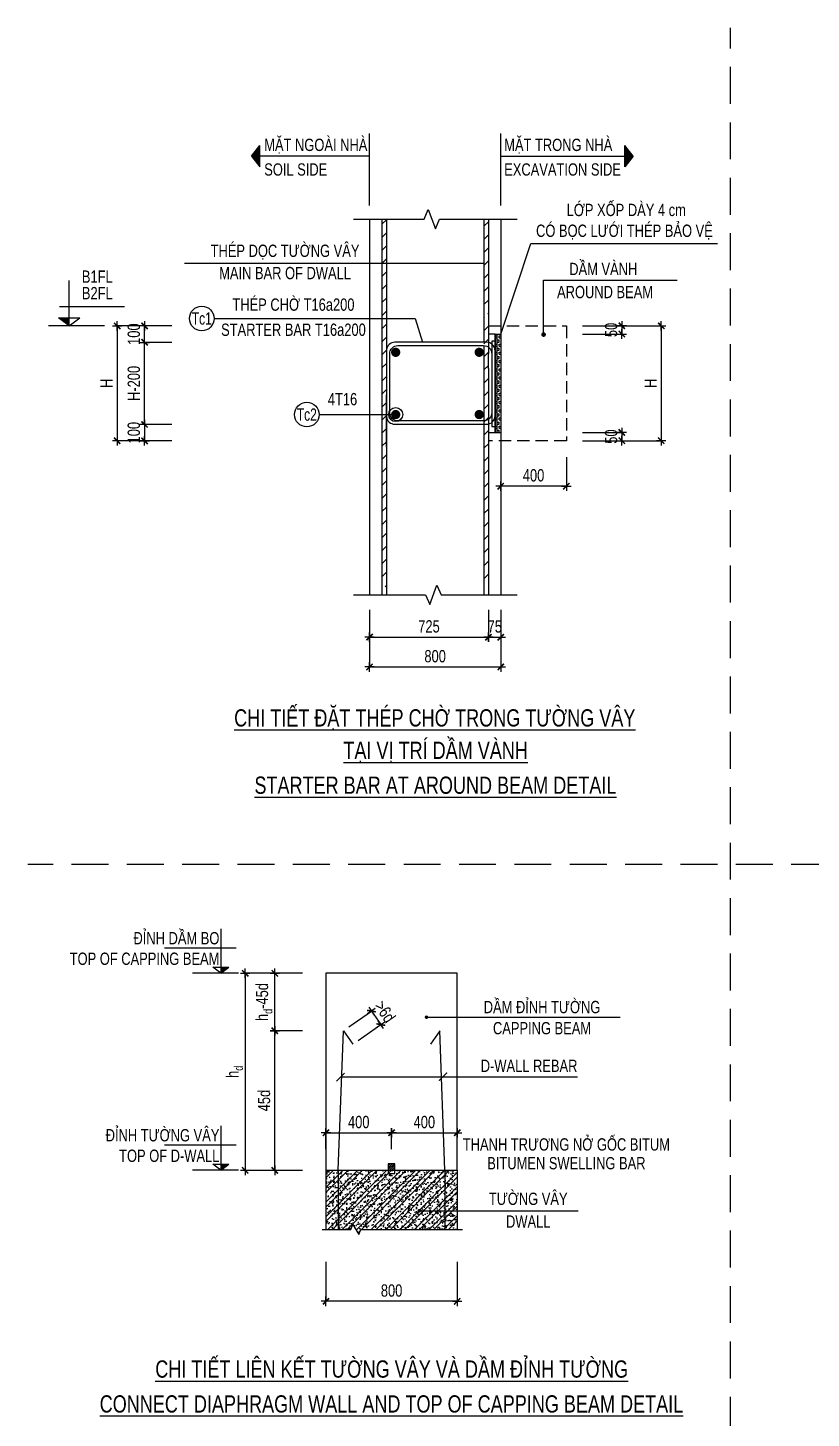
# Model space of a CAD drawing. Header units: millimetres. Extents: x 4107542 to 4204956, y -64070 to 3933.
# Drawn here: x 4107542 to 4126645, y -29941 to 3933 of the extents above; entities that cross this region are included whole.
import ezdxf
from ezdxf.enums import TextEntityAlignment as Align

# ---------------------------------------------------------------- set-up
doc = ezdxf.new("R2010")
doc.units = ezdxf.units.MM
doc.header["$LTSCALE"] = 1200
doc.linetypes.add('HIDDEN', pattern=[0.375, 0.25, -0.125])
for name, color, linetype in [('CDC.02.DIM', 1, 'Continuous'), ('CDC.03.BORDER', 3, 'Continuous'), ('CDC.04.HIDDEN', 8, 'HIDDEN'), ('CDC.05.STEEL', 4, 'Continuous'), ('CDC.06.TEXT', 2, 'Continuous'), ('CDC.10.HATCH', 251, 'Continuous'), ('CDC.11.NOTE', 8, 'Continuous'), ('CDC.14.STEELNUM', 2, 'Continuous')]:
    doc.layers.add(name, color=color, linetype=linetype)
doc.styles.add('1', font='arial.ttf', dxfattribs={"width": 0.75})
doc.styles.add('Arial', font='arial.ttf', dxfattribs={"height": 480})
doc.styles.add('SMTEXT', font='arial.ttf', dxfattribs={"width": 0.75})
doc.dimstyles.new('120X4', dxfattribs={"dimscale": 120, "dimtxt": 2.5, "dimasz": 0.008, "dimexe": 0, "dimexo": 0, "dimgap": 0.9, "dimtad": 1, "dimdec": 0, "dimlfac": 0.25, "dimzin": 13, "dimdsep": 46, "dimtxsty": '1', "dimblk1": 'CHEO', "dimblk2": 'CHEO', "dimsah": 1, "dimcen": 0, "dimclrd": 256, "dimclre": 256, "dimclrt": 3, "dimadec": 0, "dimazin": 0, "dimtfac": 1, "dimtdec": 0, "dimtix": 1, "dimtmove": 2, "dimatfit": 3, "dimldrblk": 'CHEO', "dimfxl": 8, "dimfxlon": 1, "dimtolj": 1, "dimtzin": 13, "dimarcsym": 0})
pattern_1 = [(45, (4176794.87, 15030.83), (-176.7767, 176.7767), []), (45, (4176912.72, 15030.83), (-176.7767, 176.7767), []), (50, (4176794.87, 15030.83), (239.08673, -20.9174), [25, -275]), (355, (4176794.87, 15030.83), (-46.25044, 250.7307), [20, -220]), (100.4514, (4176814.8, 15029.1), (192.83646, 229.8132), [21.2467, -233.714]), (46.1842, (4176794.87, 15097.5), (355.747, -55.173), [37.5, -412.5]), (96.6356, (4176824.52, 15092.9), (311.5542, 324.706), [31.8701, -350.571]), (351.1842, (4176794.87, 15097.5), (311.554, 324.7062), [30, -330]), (21, (4176828.2, 15080.83), (198.969, -134.2063), [25, -275]), (326, (4176828.2, 15080.83), (81.1051, 241.7167), [20, -220]), (71.4514, (4176844.79, 15069.65), (280.0742, 107.5102), [21.2467, -233.714]), (37.5, (4176794.87, 15030.835), (4.05329, 110.96462), [0, -217.33333, 0, -223.33333, 0, -220.83333]), (7.5, (4176794.87, 15030.83), (87.68985, 131.47057), [0, -127.33333, 0, -212.33333, 0, -84.16667]), (327.5, (4176720.54, 15030.835), (177.94081, -7.51829), [0, -83.33333, 0, -260, 0, -345]), (317.5, (4176687.2, 15030.83), (194.3954, 33.36833), [0, -108.33333, 0, -172.66667, 0, -245])]

# ---------------------------------------------------------------- blocks, each defined once
blk = doc.blocks.new('CHEO')
at = {"layer": 'CDC.02.DIM'}
for points in [[(-121, 0), (121, 0)], [(0, 121), (0, -121)]]:
    blk.add_lwpolyline(points, dxfattribs=at)
at = {"layer": 'CDC.02.DIM', "const_width": 40}
blk.add_lwpolyline([(80, 80), (-80, -81)], dxfattribs=at)
blk = doc.blocks.new('*D65')
at = {"layer": 'CDC.02.DIM', "lineweight": -2, "transparency": 16777216}
for p, q in [((4113803, -19102), (4112843, -19102)), ((4112843, -19103), (4112843, -23901)), ((4113803, -23902), (4112843, -23902))]:
    blk.add_line(p, q, dxfattribs=at)
at = {"layer": 'Defpoints', "color": 0, "transparency": 16777216}
for p in [(4114239, -19102), (4112843, -23902), (4114239, -23902)]:
    blk.add_point(p, dxfattribs=at)
at = {"layer": 'CDC.02.DIM', "lineweight": -2, "transparency": 16777216, "xscale": 0.96, "yscale": 0.96, "zscale": 0.96}
for p, rotation in [((4112843, -19102), 90), ((4112843, -23902), 270)]:
    blk.add_blockref('CHEO', p, dxfattribs=dict(at, rotation=rotation))
at = {"layer": 'CDC.02.DIM', "color": 3, "transparency": 16777216, "insert": (4112585, -21502), "char_height": 300, "attachment_point": 5, "rotation": 90, "style": '1'}
blk.add_mtext('\\A1;h{\\H0.7x;\\S^ d;}', dxfattribs=at)
blk = doc.blocks.new('*D66')
at = {"layer": 'CDC.02.DIM', "lineweight": -2, "transparency": 16777216}
for p, q in [((4114813, -26133), (4114813, -27093)), ((4118013, -26133), (4118013, -27093)), ((4118012, -27093), (4114814, -27093))]:
    blk.add_line(p, q, dxfattribs=at)
at = {"layer": 'Defpoints', "color": 0, "transparency": 16777216}
for p in [(4114813, -25803), (4118013, -25803), (4114813, -27093)]:
    blk.add_point(p, dxfattribs=at)
at = {"layer": 'CDC.02.DIM', "lineweight": -2, "transparency": 16777216, "xscale": 0.96, "yscale": 0.96, "zscale": 0.96, "rotation": 180}
blk.add_blockref('CHEO', (4114813, -27093), dxfattribs=at)
at = {"layer": 'CDC.02.DIM', "lineweight": -2, "transparency": 16777216, "xscale": 0.96, "yscale": 0.96, "zscale": 0.96}
blk.add_blockref('CHEO', (4118013, -27093), dxfattribs=at)
at = {"layer": 'CDC.02.DIM', "color": 3, "transparency": 16777216, "insert": (4116413, -26832), "char_height": 300, "attachment_point": 5, "style": '1'}
blk.add_mtext('\\A1;800', dxfattribs=at)
blk = doc.blocks.new('_ArchTick')
at = {"color": 0, "linetype": 'ByBlock', "const_width": 0.15}
blk.add_lwpolyline([(-0.5, -0.5), (0.5, 0.5)], dxfattribs=at)
blk = doc.blocks.new('*D67')
at = {"layer": 'CDC.02.DIM', "lineweight": -2, "transparency": 16777216}
for p, q in [((4114239, -20502), (4113565, -20502)), ((4113565, -23901), (4113565, -20503)), ((4114239, -23902), (4113565, -23902))]:
    blk.add_line(p, q, dxfattribs=at)
at = {"layer": 'Defpoints', "color": 0, "transparency": 16777216}
for p in [(4113565, -20502), (4114239, -20502), (4114239, -23902)]:
    blk.add_point(p, dxfattribs=at)
at = {"layer": 'CDC.02.DIM', "lineweight": -2, "transparency": 16777216, "xscale": 0.96, "yscale": 0.96, "zscale": 0.96}
for p, rotation in [((4113565, -20502), 90), ((4113565, -23902), 270)]:
    blk.add_blockref('CHEO', p, dxfattribs=dict(at, rotation=rotation))
at = {"layer": 'CDC.02.DIM', "color": 3, "transparency": 16777216, "insert": (4113304, -22202), "char_height": 300, "attachment_point": 5, "rotation": 90, "style": '1'}
blk.add_mtext('\\A1;45d', dxfattribs=at)
blk = doc.blocks.new('*D99')
at = {"layer": 'CDC.02.DIM', "lineweight": -2, "transparency": 16777216}
for p, q in [((4114239, -19102), (4113565, -19102)), ((4113565, -20501), (4113565, -19103)), ((4114239, -20502), (4113565, -20502))]:
    blk.add_line(p, q, dxfattribs=at)
at = {"layer": 'Defpoints', "color": 0, "transparency": 16777216}
for p in [(4113565, -19102), (4114239, -19102), (4114239, -20502)]:
    blk.add_point(p, dxfattribs=at)
at = {"layer": 'CDC.02.DIM', "lineweight": -2, "transparency": 16777216, "xscale": 0.96, "yscale": 0.96, "zscale": 0.96}
for p, rotation in [((4113565, -19102), 90), ((4113565, -20502), 270)]:
    blk.add_blockref('CHEO', p, dxfattribs=dict(at, rotation=rotation))
at = {"layer": 'CDC.02.DIM', "color": 3, "transparency": 16777216, "insert": (4113304, -19802), "char_height": 300, "attachment_point": 5, "rotation": 90, "style": '1'}
blk.add_mtext('\\A1;h{\\H0.7x;\\S^ d;}-45d', dxfattribs=at)
blk = doc.blocks.new('*D68')
at = {"layer": 'CDC.02.DIM', "lineweight": -2, "transparency": 16777216}
for p, q in [((4114813, -23383), (4114813, -22988)), ((4114814, -22988), (4116411, -22988)), ((4116412, -23383), (4116412, -22988))]:
    blk.add_line(p, q, dxfattribs=at)
at = {"layer": 'Defpoints', "color": 0, "transparency": 16777216}
for p in [(4116412, -22988), (4114813, -23383), (4116412, -23383)]:
    blk.add_point(p, dxfattribs=at)
at = {"layer": 'CDC.02.DIM', "lineweight": -2, "transparency": 16777216, "xscale": 0.96, "yscale": 0.96, "zscale": 0.96, "rotation": 180}
blk.add_blockref('CHEO', (4114813, -22988), dxfattribs=at)
at = {"layer": 'CDC.02.DIM', "lineweight": -2, "transparency": 16777216, "xscale": 0.96, "yscale": 0.96, "zscale": 0.96}
blk.add_blockref('CHEO', (4116412, -22988), dxfattribs=at)
at = {"layer": 'CDC.02.DIM', "color": 3, "transparency": 16777216, "insert": (4115612, -22727), "char_height": 300, "attachment_point": 5, "style": '1'}
blk.add_mtext('\\A1;400', dxfattribs=at)
blk = doc.blocks.new('*D69')
at = {"layer": 'CDC.02.DIM', "lineweight": -2, "transparency": 16777216}
for p, q in [((4116412, -23383), (4116412, -22988)), ((4116413, -22988), (4118012, -22988)), ((4118013, -23383), (4118013, -22988))]:
    blk.add_line(p, q, dxfattribs=at)
at = {"layer": 'Defpoints', "color": 0, "transparency": 16777216}
for p in [(4118013, -22988), (4116412, -23383), (4118013, -23383)]:
    blk.add_point(p, dxfattribs=at)
at = {"layer": 'CDC.02.DIM', "lineweight": -2, "transparency": 16777216, "xscale": 0.96, "yscale": 0.96, "zscale": 0.96, "rotation": 180}
blk.add_blockref('CHEO', (4116412, -22988), dxfattribs=at)
at = {"layer": 'CDC.02.DIM', "lineweight": -2, "transparency": 16777216, "xscale": 0.96, "yscale": 0.96, "zscale": 0.96}
blk.add_blockref('CHEO', (4118013, -22988), dxfattribs=at)
at = {"layer": 'CDC.02.DIM', "color": 3, "transparency": 16777216, "insert": (4117212, -22727), "char_height": 300, "attachment_point": 5, "style": '1'}
blk.add_mtext('\\A1;400', dxfattribs=at)
blk = doc.blocks.new('*D70')
at = {"layer": 'CDC.02.DIM', "lineweight": -2, "transparency": 16777216}
for p, q in [((4118775, -10248), (4118775, -10912)), ((4119075, -10248), (4119075, -10912)), ((4118776, -10912), (4119074, -10912))]:
    blk.add_line(p, q, dxfattribs=at)
at = {"layer": 'Defpoints', "color": 0, "transparency": 16777216}
for p in [(4118775, -10248), (4119075, -10248), (4119075, -10912)]:
    blk.add_point(p, dxfattribs=at)
at = {"layer": 'CDC.02.DIM', "lineweight": -2, "transparency": 16777216, "xscale": 0.96, "yscale": 0.96, "zscale": 0.96, "rotation": 180}
blk.add_blockref('CHEO', (4118775, -10912), dxfattribs=at)
at = {"layer": 'CDC.02.DIM', "lineweight": -2, "transparency": 16777216, "xscale": 0.96, "yscale": 0.96, "zscale": 0.96}
blk.add_blockref('CHEO', (4119075, -10912), dxfattribs=at)
at = {"layer": 'CDC.02.DIM', "color": 3, "transparency": 16777216, "insert": (4118930, -10654), "char_height": 300, "attachment_point": 5, "style": '1'}
blk.add_mtext('\\A1;75', dxfattribs=at)
blk = doc.blocks.new('*D71')
at = {"layer": 'CDC.02.DIM', "lineweight": -2, "transparency": 16777216}
for p, q in [((4115875, -10248), (4115875, -10912)), ((4118775, -10248), (4118775, -10912)), ((4115876, -10912), (4118774, -10912))]:
    blk.add_line(p, q, dxfattribs=at)
at = {"layer": 'Defpoints', "color": 0, "transparency": 16777216}
for p in [(4115875, -10248), (4118775, -10248), (4118775, -10912)]:
    blk.add_point(p, dxfattribs=at)
at = {"layer": 'CDC.02.DIM', "lineweight": -2, "transparency": 16777216, "xscale": 0.96, "yscale": 0.96, "zscale": 0.96, "rotation": 180}
blk.add_blockref('CHEO', (4115875, -10912), dxfattribs=at)
at = {"layer": 'CDC.02.DIM', "lineweight": -2, "transparency": 16777216, "xscale": 0.96, "yscale": 0.96, "zscale": 0.96}
blk.add_blockref('CHEO', (4118775, -10912), dxfattribs=at)
at = {"layer": 'CDC.02.DIM', "color": 3, "transparency": 16777216, "insert": (4117325, -10651), "char_height": 300, "attachment_point": 5, "style": '1'}
blk.add_mtext('\\A1;725', dxfattribs=at)
blk = doc.blocks.new('*D77')
at = {"layer": 'CDC.02.DIM', "lineweight": -2, "transparency": 16777216}
for p, q in [((4111057, -3730), (4110390, -3730)), ((4110390, -5729), (4110390, -3731)), ((4111057, -5730), (4110390, -5730))]:
    blk.add_line(p, q, dxfattribs=at)
at = {"layer": 'Defpoints', "color": 0, "transparency": 16777216}
for p in [(4110390, -3730), (4111057, -3730), (4111057, -5730)]:
    blk.add_point(p, dxfattribs=at)
at = {"layer": 'CDC.02.DIM', "lineweight": -2, "transparency": 16777216, "xscale": 0.96, "yscale": 0.96, "zscale": 0.96}
for p, rotation in [((4110390, -3730), 90), ((4110390, -5730), 270)]:
    blk.add_blockref('CHEO', p, dxfattribs=dict(at, rotation=rotation))
at = {"layer": 'CDC.02.DIM', "color": 3, "transparency": 16777216, "insert": (4110129, -4730), "char_height": 300, "attachment_point": 5, "rotation": 90, "style": '1'}
blk.add_mtext('\\A1;H-200', dxfattribs=at)
blk = doc.blocks.new('*D78')
at = {"layer": 'CDC.02.DIM', "lineweight": -2, "transparency": 16777216}
for p, q in [((4110390, -3329), (4110390, -3328)), ((4111057, -3330), (4110390, -3330)), ((4110390, -3730), (4110390, -3330)), ((4111057, -3730), (4110390, -3730)), ((4110390, -3731), (4110390, -3732))]:
    blk.add_line(p, q, dxfattribs=at)
at = {"layer": 'Defpoints', "color": 0, "transparency": 16777216}
for p in [(4110390, -3330), (4111057, -3330), (4111057, -3730)]:
    blk.add_point(p, dxfattribs=at)
at = {"layer": 'CDC.02.DIM', "lineweight": -2, "transparency": 16777216, "xscale": 0.96, "yscale": 0.96, "zscale": 0.96}
for p, rotation in [((4110390, -3330), 270), ((4110390, -3730), 90)]:
    blk.add_blockref('CHEO', p, dxfattribs=dict(at, rotation=rotation))
at = {"layer": 'CDC.02.DIM', "color": 3, "transparency": 16777216, "insert": (4110129, -3530), "char_height": 300, "attachment_point": 5, "rotation": 90, "style": '1'}
blk.add_mtext('\\A1;100', dxfattribs=at)
blk = doc.blocks.new('*D79')
at = {"layer": 'CDC.02.DIM', "lineweight": -2, "transparency": 16777216}
for p, q in [((4110681, -3330), (4109721, -3330)), ((4109721, -3331), (4109721, -6129)), ((4110681, -6130), (4109721, -6130))]:
    blk.add_line(p, q, dxfattribs=at)
at = {"layer": 'Defpoints', "color": 0, "transparency": 16777216}
for p in [(4111057, -3330), (4109721, -6130), (4111057, -6130)]:
    blk.add_point(p, dxfattribs=at)
at = {"layer": 'CDC.02.DIM', "lineweight": -2, "transparency": 16777216, "xscale": 0.96, "yscale": 0.96, "zscale": 0.96}
for p, rotation in [((4109721, -3330), 90), ((4109721, -6130), 270)]:
    blk.add_blockref('CHEO', p, dxfattribs=dict(at, rotation=rotation))
at = {"layer": 'CDC.02.DIM', "color": 3, "transparency": 16777216, "insert": (4109463, -4730), "char_height": 300, "attachment_point": 5, "rotation": 90, "style": '1'}
blk.add_mtext('\\A1;H', dxfattribs=at)
blk = doc.blocks.new('*D80')
at = {"layer": 'CDC.02.DIM', "lineweight": -2, "transparency": 16777216}
for p, q in [((4110390, -5729), (4110390, -5728)), ((4111057, -5730), (4110390, -5730)), ((4110390, -5730), (4110390, -6130)), ((4111057, -6130), (4110390, -6130)), ((4110390, -6131), (4110390, -6132))]:
    blk.add_line(p, q, dxfattribs=at)
at = {"layer": 'Defpoints', "color": 0, "transparency": 16777216}
for p in [(4111057, -5730), (4110390, -6130), (4111057, -6130)]:
    blk.add_point(p, dxfattribs=at)
at = {"layer": 'CDC.02.DIM', "lineweight": -2, "transparency": 16777216, "xscale": 0.96, "yscale": 0.96, "zscale": 0.96}
for p, rotation in [((4110390, -5730), 270), ((4110390, -6130), 90)]:
    blk.add_blockref('CHEO', p, dxfattribs=dict(at, rotation=rotation))
at = {"layer": 'CDC.02.DIM', "color": 3, "transparency": 16777216, "insert": (4110129, -5930), "char_height": 300, "attachment_point": 5, "rotation": 90, "style": '1'}
blk.add_mtext('\\A1;100', dxfattribs=at)
blk = doc.blocks.new('*D81')
at = {"layer": 'CDC.02.DIM', "lineweight": -2, "transparency": 16777216}
for p, q in [((4122028, -3327), (4122988, -3327)), ((4122988, -3328), (4122988, -6125)), ((4122028, -6126), (4122988, -6126))]:
    blk.add_line(p, q, dxfattribs=at)
at = {"layer": 'Defpoints', "color": 0, "transparency": 16777216}
for p in [(4119075, -3327), (4119075, -6126), (4122988, -6126)]:
    blk.add_point(p, dxfattribs=at)
at = {"layer": 'CDC.02.DIM', "lineweight": -2, "transparency": 16777216, "xscale": 0.96, "yscale": 0.96, "zscale": 0.96}
for p, rotation in [((4122988, -3327), 90), ((4122988, -6126), 270)]:
    blk.add_blockref('CHEO', p, dxfattribs=dict(at, rotation=rotation))
at = {"layer": 'CDC.02.DIM', "color": 3, "transparency": 16777216, "insert": (4122730, -4726), "char_height": 300, "attachment_point": 5, "rotation": 90, "style": '1'}
blk.add_mtext('\\A1;H', dxfattribs=at)
blk = doc.blocks.new('*D82')
at = {"layer": 'CDC.02.DIM', "lineweight": -2, "transparency": 16777216}
for p, q in [((4115875, -10679), (4115875, -11639)), ((4119075, -10679), (4119075, -11639)), ((4115876, -11639), (4119074, -11639))]:
    blk.add_line(p, q, dxfattribs=at)
at = {"layer": 'Defpoints', "color": 0, "transparency": 16777216}
for p in [(4115875, -10248), (4119075, -10248), (4119075, -11639)]:
    blk.add_point(p, dxfattribs=at)
at = {"layer": 'CDC.02.DIM', "lineweight": -2, "transparency": 16777216, "xscale": 0.96, "yscale": 0.96, "zscale": 0.96, "rotation": 180}
blk.add_blockref('CHEO', (4115875, -11639), dxfattribs=at)
at = {"layer": 'CDC.02.DIM', "lineweight": -2, "transparency": 16777216, "xscale": 0.96, "yscale": 0.96, "zscale": 0.96}
blk.add_blockref('CHEO', (4119075, -11639), dxfattribs=at)
at = {"layer": 'CDC.02.DIM', "color": 3, "transparency": 16777216, "insert": (4117475, -11378), "char_height": 300, "attachment_point": 5, "style": '1'}
blk.add_mtext('\\A1;800', dxfattribs=at)
blk = doc.blocks.new('*D87')
at = {"layer": 'CDC.02.DIM', "lineweight": -2, "transparency": 16777216}
for p, q in [((4119075, -6273), (4119075, -7233)), ((4120675, -6526), (4120675, -7233)), ((4120674, -7233), (4119076, -7233))]:
    blk.add_line(p, q, dxfattribs=at)
at = {"layer": 'Defpoints', "color": 0, "transparency": 16777216}
for p in [(4119075, -5926), (4120675, -6526), (4119075, -7233)]:
    blk.add_point(p, dxfattribs=at)
at = {"layer": 'CDC.02.DIM', "lineweight": -2, "transparency": 16777216, "xscale": 0.96, "yscale": 0.96, "zscale": 0.96, "rotation": 180}
blk.add_blockref('CHEO', (4119075, -7233), dxfattribs=at)
at = {"layer": 'CDC.02.DIM', "lineweight": -2, "transparency": 16777216, "xscale": 0.96, "yscale": 0.96, "zscale": 0.96}
blk.add_blockref('CHEO', (4120675, -7233), dxfattribs=at)
at = {"layer": 'CDC.02.DIM', "color": 3, "transparency": 16777216, "insert": (4119875, -6971), "char_height": 300, "attachment_point": 5, "style": '1'}
blk.add_mtext('\\A1;400', dxfattribs=at)
blk = doc.blocks.new('*D98')
at = {"layer": 'CDC.02.DIM', "lineweight": -2, "transparency": 16777216}
for p, q in [((4115373, -20407), (4115921, -20023)), ((4115920, -20022), (4115920, -20022)), ((4115921, -20023), (4116150, -20351)), ((4115602, -20735), (4116150, -20351)), ((4116151, -20352), (4116151, -20352))]:
    blk.add_line(p, q, dxfattribs=at)
at = {"layer": 'Defpoints', "color": 0, "transparency": 16777216}
for p in [(4115373, -20407), (4116150, -20351), (4115602, -20735)]:
    blk.add_point(p, dxfattribs=at)
at = {"layer": 'CDC.02.DIM', "lineweight": -2, "transparency": 16777216, "xscale": 0.96, "yscale": 0.96, "zscale": 0.96}
for p, rotation in [((4115921, -20023), 305.0000000006416), ((4116150, -20351), 125.0000000006417)]:
    blk.add_blockref('CHEO', p, dxfattribs=dict(at, rotation=rotation))
at = {"layer": 'CDC.02.DIM', "color": 3, "transparency": 16777216, "insert": (4116249, -20037), "char_height": 300, "attachment_point": 5, "rotation": 305, "style": '1'}
blk.add_mtext('\\A1;>6d', dxfattribs=at)
blk = doc.blocks.new('*D124')
at = {"layer": 'CDC.02.DIM', "lineweight": -2, "transparency": 16777216}
for p, q in [((4121068, -3327), (4122028, -3327)), ((4122028, -3326), (4122028, -3325)), ((4122028, -3327), (4122028, -3527)), ((4121068, -3527), (4122028, -3527)), ((4122028, -3528), (4122028, -3529))]:
    blk.add_line(p, q, dxfattribs=at)
at = {"layer": 'Defpoints', "color": 0, "transparency": 16777216}
for p in [(4119075, -3327), (4119075, -3527), (4122028, -3527)]:
    blk.add_point(p, dxfattribs=at)
at = {"layer": 'CDC.02.DIM', "lineweight": -2, "transparency": 16777216, "xscale": 0.96, "yscale": 0.96, "zscale": 0.96}
for p, rotation in [((4122028, -3327), 270), ((4122028, -3527), 90)]:
    blk.add_blockref('CHEO', p, dxfattribs=dict(at, rotation=rotation))
at = {"layer": 'CDC.02.DIM', "color": 3, "transparency": 16777216, "insert": (4121767, -3427), "char_height": 300, "attachment_point": 5, "rotation": 90, "style": '1'}
blk.add_mtext('\\A1;50', dxfattribs=at)
blk = doc.blocks.new('*D125')
at = {"layer": 'CDC.02.DIM', "lineweight": -2, "transparency": 16777216}
for p, q in [((4121068, -5925), (4122028, -5925)), ((4122028, -5925), (4122028, -5924)), ((4122028, -5925), (4122028, -6126)), ((4121068, -6126), (4122028, -6126)), ((4122028, -6127), (4122028, -6128))]:
    blk.add_line(p, q, dxfattribs=at)
at = {"layer": 'Defpoints', "color": 0, "transparency": 16777216}
for p in [(4119075, -5925), (4119075, -6126), (4122028, -6126)]:
    blk.add_point(p, dxfattribs=at)
at = {"layer": 'CDC.02.DIM', "lineweight": -2, "transparency": 16777216, "xscale": 0.96, "yscale": 0.96, "zscale": 0.96}
for p, rotation in [((4122028, -5925), 270), ((4122028, -6126), 90)]:
    blk.add_blockref('CHEO', p, dxfattribs=dict(at, rotation=rotation))
at = {"layer": 'CDC.02.DIM', "color": 3, "transparency": 16777216, "insert": (4121767, -6026), "char_height": 300, "attachment_point": 5, "rotation": 90, "style": '1'}
blk.add_mtext('\\A1;50', dxfattribs=at)

msp = doc.modelspace()

# ---------------------------------------------------------------- hatches: boundary and pattern name
at = {"layer": 'CDC.02.DIM'}
for points in [[(4112441.5, -18955.3), (4112246.2, -18955.3), (4112246.2, -19101.7)], [(4112441.5, -23755.3), (4112246.2, -23755.3), (4112246.2, -23901.7)]]:
    msp.add_hatch(color=256, dxfattribs=at).paths.add_polyline_path(points)
at = {"layer": 'CDC.10.HATCH'}
h = msp.add_hatch(dxfattribs=at)
h.set_pattern_fill('BOX', color=256, scale=200, style=0)
h.set_pattern_definition([(90, (4396739.45, 927278.45), (-200, 1e-14), []), (90, (4396789.45, 927278.45), (-200, 1e-14), []), (0, (4396739.45, 927278.45), (0, 200), [-50, 50]), (0, (4396739.45, 927328.45), (0, 200), [-50, 50]), (0, (4396739.45, 927378.45), (0, 200), [50, -50]), (0, (4396739.45, 927428.45), (0, 200), [50, -50]), (90, (4396839.45, 927278.45), (-200, 1e-14), [50, -50]), (90, (4396889.45, 927278.45), (-200, 1e-14), [50, -50])])
h.paths.add_polyline_path([(4118935.1, -5926), (4119075.1, -5926), (4119075.1, -3527.3), (4118935.1, -3527.3)])
h = msp.add_hatch(dxfattribs=at)
h.set_pattern_fill('BªT«NG', color=256, scale=33.333333, style=0, pattern_type=2)
h.set_pattern_definition(pattern_1)
edge = h.paths.add_edge_path()
edge.add_line((4117712.7, -23901.7), (4117292.7, -23901.7))
edge.add_line((4117292.7, -23901.7), (4117132.7, -23901.7))
edge.add_line((4117132.7, -23901.7), (4115692.7, -23901.7))
edge.add_line((4115692.7, -23901.7), (4115532.7, -23901.7))
edge.add_line((4115532.7, -23901.7), (4115112.7, -23901.7))
edge.add_line((4115112.7, -23901.7), (4115112.7, -25342.8))
edge.add_line((4115112.7, -25342.8), (4115417.9, -25342.8))
edge.add_line((4115417.9, -25342.8), (4115469.3, -25224.4))
edge.add_line((4115469.3, -25224.4), (4115610.6, -25461.2))
edge.add_line((4115610.6, -25461.2), (4115662, -25342.8))
edge.add_line((4115662, -25342.8), (4117712.7, -25342.8))
edge.add_line((4117712.7, -25342.8), (4117712.7, -24888.6))
edge.add_line((4117712.7, -24888.6), (4116777.2, -24888.6))
edge.add_arc((4116756.4, -24888.6), 20.8, -180, 0, ccw=False)
edge.add_arc((4116756.4, -24888.6), 20.8, 0, 180, ccw=False)
edge.add_line((4116777.2, -24888.6), (4117712.7, -24888.6))
edge.add_line((4117712.7, -24888.6), (4117712.7, -23901.7))
h.paths.add_polyline_path([(4115112.7, -23901.7), (4114812.7, -23901.7), (4114812.7, -25342.8), (4115112.7, -25342.8)])
h.paths.add_polyline_path([(4118012.7, -23901.7), (4117712.7, -23901.7), (4117712.7, -24888.6), (4118012.7, -24888.6)])
h = msp.add_hatch(dxfattribs=at)
h.set_pattern_fill('ANSI31', color=256, scale=266.666667, style=0)
h.set_pattern_definition([(45, (4491846.104, 987271.846), (-23.570226, 23.570226), [])])
h.paths.add_polyline_path([(4116491.7, -23741.7), (4116331.7, -23741.7), (4116331.7, -23901.7), (4116491.7, -23901.7)])
h = msp.add_hatch(dxfattribs=at)
h.set_pattern_fill('BªT«NG', color=256, scale=33.333333, style=0, pattern_type=2)
h.set_pattern_definition(pattern_1)
h.paths.add_polyline_path([(4118012.7, -24888.6), (4117712.7, -24888.6), (4117712.7, -25342.8), (4118012.7, -25342.8)])
at = {"layer": 'CDC.11.NOTE'}
h = msp.add_hatch(dxfattribs=at)
h.set_pattern_fill('ANSI31', color=256, scale=1800, style=0)
h.set_pattern_definition([(45, (4386394.06, 999311.9), (-159.099026, 159.099026), [])])
h.paths.add_polyline_path([(4116287.1, -729.4), (4116175.1, -729.4), (4116175.1, -1142.2), (4116287.1, -1142.2)])
h.paths.add_polyline_path([(4116175.1, -9679.6), (4116287.1, -9679.6), (4116287.1, -1142.2), (4116175.1, -1142.2)])
h = msp.add_hatch(dxfattribs=at)
h.set_pattern_fill('ANSI31', color=256, scale=1800, style=0)
h.set_pattern_definition([(45, (4384794.06, 999311.9), (-159.099026, 159.099026), [])])
edge = h.paths.add_edge_path()
edge.add_line((4118775.1, -1142.2), (4118663.1, -1142.2))
edge.add_line((4118663.1, -1142.2), (4118663.1, -3009.2))
edge.add_arc((4118655.1, -3209.1), 200, 53.1301, 87.70756, ccw=False)
edge.add_line((4118775.1, -3049.1), (4118775.1, -1142.2))
h.paths.add_polyline_path([(4118775.1, -729.4), (4118663.1, -729.4), (4118663.1, -1142.2), (4118775.1, -1142.2)])
edge = h.paths.add_edge_path()
edge.add_line((4118663.1, -9679.6), (4118775.1, -9679.6))
edge.add_line((4118775.1, -9679.6), (4118775.1, -8211.8))
edge.add_arc((4118794, -8183), 34.4, 232.03623, 236.8032, ccw=False)
edge.add_arc((4118794, -8237.3), 34.4, 123.1968, 127.96377, ccw=False)
edge.add_line((4118775.1, -8208.5), (4118775.1, -3289.1))
edge.add_arc((4118575.1, -3289.1), 200, 359.99991, 423.89612)
edge.add_line((4118663.1, -3109.5), (4118663.1, -9679.6))

# ---------------------------------------------------------------- linework, layer by layer
at = {"layer": 'CDC.02.DIM'}
for p, q in [((4118663.1, -1811), (4111361.9, -1811)), ((4108548.9, -3328.1), (4108548.9, -2226.2)), ((4108313.3, -2857.3), (4109898.7, -2857.3)), ((4109412.6, -3328.1), (4108043.4, -3328.1)), ((4108548.9, -3328.1), (4108289.7, -3129.5)), ((4108289.7, -3129.5), (4108808.1, -3129.5)), ((4108548.9, -3328.1), (4108808.1, -3129.5)), ((4114646, -5488.9), (4116513.3, -5488.9)), ((4112246.2, -18018.1), (4112246.2, -19101.7)), ((4110875, -18477.6), (4112626.1, -18477.6)), ((4112246.2, -19101.7), (4112050.8, -18955.3)), ((4112050.8, -18955.3), (4112441.5, -18955.3)), ((4112246.2, -19101.7), (4112441.5, -18955.3)), ((4112683.8, -19101.7), (4111558.6, -19101.7)), ((4117264.2, -20171.2), (4121985.1, -20171.2)), ((4115179.8, -21620.1), (4120942.7, -21620.1)), ((4112246.2, -22818.1), (4112246.2, -23901.7)), ((4110875, -23277.6), (4112626.1, -23277.6)), ((4112683.8, -23901.7), (4111558.6, -23901.7)), ((4112246.2, -23901.7), (4112050.8, -23755.3)), ((4112050.8, -23755.3), (4112441.5, -23755.3)), ((4112246.2, -23901.7), (4112441.5, -23755.3)), ((4117086.5, -24888.6), (4120961, -24888.6))]:
    msp.add_line(p, q, dxfattribs=at)
for points in [[(4115483.3, -729.4), (4117205.7, -729.4), (4117308.5, -492.6), (4117480.9, -966.2), (4117583.7, -729.4), (4119471.4, -729.4)], [(4119075.1, -3527.3), (4119808.9, -1318.5), (4124357.6, -1318.5)], [(4120119.3, -3541), (4120119.3, -2217.3), (4123377.8, -2217.3)], [(4112085.1, -3148.8), (4116984.8, -3148.8), (4117164.9, -3729.1)], [(4117189.8, -3809.1), (4117192.3, -3817.2)], [(4115483.3, -9879.6), (4117242.9, -9879.6), (4117345.8, -10116.4), (4117518.1, -9642.8), (4117620.9, -9879.6), (4119477.8, -9879.6)], [(4114718.2, -25342.8), (4115417.9, -25342.8), (4115469.3, -25224.4), (4115610.6, -25461.2), (4115662, -25342.8), (4118143.9, -25342.8)]]:
    msp.add_lwpolyline(points, dxfattribs=at)
for points, const_width in [([(4120099.4, -3560.8, -1), (4120139.2, -3521.1, -1)], 56.2), ([(4117243.4, -20171.2, 1), (4117285.1, -20171.2, 1)], 41.7), ([(4117065.6, -24888.6, 1), (4117107.3, -24888.6, 1)], 41.7)]:
    msp.add_lwpolyline(points, format="xyb", close=True, dxfattribs=dict(at, const_width=const_width))
msp.add_lwpolyline([(4116411.7, -23741.7, 0, 53.3, 0), (4116456.7, -23656.9, 0, 0, 0), (4116541.4, -23492, 0, 0, 0), (4123192.5, -23492, 0, 0, 0)], format="xyseb", dxfattribs=at)
msp.add_circle((4116513.3, -5488.9), 171, dxfattribs=at)
msp.add_solid([(4108289.7, -3129.5), (4108548.9, -3328.1), (4108548.9, -3129.5), (4108548.9, -3328.1)], dxfattribs=at)
at = {"layer": 'CDC.03.BORDER'}
for p, q in [((4115875.1, -729.4), (4115875.1, -9879.6)), ((4119075.1, -729.4), (4119075.1, -3327.3)), ((4119075.1, -3327.3), (4119075.1, -6126)), ((4118935.1, -3527.3), (4118775.1, -3527.3)), ((4118935.1, -3527.3), (4119075.1, -3527.3)), ((4118775.1, -5926), (4119075.1, -5926)), ((4119075.1, -6126), (4119075.1, -9879.6)), ((4114812.7, -23901.7), (4114812.7, -25342.8)), ((4118012.7, -23901.7), (4118012.7, -25342.8))]:
    msp.add_line(p, q, dxfattribs=at)
msp.add_lwpolyline([(4115546.7, -23901.7), (4118012.7, -23901.7), (4118012.7, -19101.7), (4114812.7, -19101.7), (4114812.7, -23901.7), (4115546.7, -23901.7)], dxfattribs=at)
at = {"layer": 'CDC.04.HIDDEN', "ltscale": 3}
for p, q in [((4124675.3, -64070.2), (4124675.3, 3933.3)), ((4193207.9, -16450.6), (4107542.2, -16450.6))]:
    msp.add_line(p, q, dxfattribs=at)
at = {"layer": 'CDC.04.HIDDEN'}
for p, q in [((4118775.1, -3326.9), (4120675.1, -3326.9)), ((4120675.1, -3326.9), (4120675.1, -6126)), ((4120675.1, -6126), (4118775.1, -6126))]:
    msp.add_line(p, q, dxfattribs=at)
at = {"layer": 'CDC.05.STEEL'}
for p, q in [((4115875.1, 803.8), (4113198.2, 803.8)), ((4119075.1, 803.8), (4122102, 803.8)), ((4115112.7, -23901.7), (4115237.5, -20501.7)), ((4115237.5, -20501.7), (4115466.9, -20829.3)), ((4117587.9, -20501.7), (4117358.4, -20829.3)), ((4117712.7, -23901.7), (4117587.9, -20501.7)), ((4115112.7, -23901.7), (4115112.7, -25342.8)), ((4117712.7, -23901.7), (4117712.7, -25342.8))]:
    msp.add_line(p, q, dxfattribs=at)
msp.add_lwpolyline([(4116287.1, -3906.2), (4116287.1, -5337.9), (4116287.1, -5546.7, 0.3791516), (4116489.4, -5723.8), (4118735.1, -5723.8, 0.4142136), (4118935.1, -5523.8), (4118935.1, -3698.7), (4118855.1, -3698.7), (4118855.1, -5443.8, -0.414214), (4118655.1, -5643.8), (4116567.1, -5643.8, -0.4142141), (4116367.1, -5443.8), (4116367.1, -5337.9), (4116367.1, -4009.1, -0.4142141), (4116567.1, -3809.1), (4118655.1, -3809.1, -0.414214), (4118855.1, -4009.1), (4118855.1, -5783.7), (4118935.1, -5783.7), (4118935.1, -3929.1, 0.4142136), (4118735.1, -3729.1), (4116489.4, -3729.1, 0.3791516), (4116287.1, -3906.2)], format="xyb", dxfattribs=at)
at = {"layer": 'CDC.05.STEEL', "const_width": 112.5}
for points in [[(4116473.6, -4012.2, -1), (4116553.1, -3932.7, -1)], [(4118509.5, -4012.2, -1), (4118589, -3932.7, -1)], [(4116473.6, -5528.7, -1), (4116553.1, -5449.2, -1)], [(4118509.5, -5528.7, -1), (4118589, -5449.2, -1)]]:
    msp.add_lwpolyline(points, format="xyb", close=True, dxfattribs=at)
at = {"layer": 'CDC.05.STEEL'}
for points in [[(4118775.1, -4366.7), (4118775.1, -4159.6), (4118775.1, -4009.1)], [(4116287.1, -4571.8), (4116287.1, -5242.2)], [(4116287.1, -6281), (4116287.1, -5010.6)]]:
    msp.add_lwpolyline(points, dxfattribs=at)
msp.add_lwpolyline([(4116331.7, -23981.7), (4116491.7, -23981.7), (4116491.7, -23741.7), (4116331.7, -23741.7)], close=True, dxfattribs=at)
at = {"layer": 'CDC.10.HATCH'}
msp.add_line((4118935.1, -3527.3), (4118935.1, -5926), dxfattribs=at)
at = {"layer": 'CDC.11.NOTE'}
for p, q in [((4115875.1, -396.5), (4115875.1, 1358)), ((4119075.1, -396.5), (4119075.1, 1358)), ((4112999.6, 803.8), (4113198.2, 1063)), ((4113198.2, 544.6), (4113198.2, 1063)), ((4122300.7, 803.8), (4122102, 1063)), ((4122102, 544.6), (4122102, 1063)), ((4112999.6, 803.8), (4113198.2, 544.6)), ((4122300.7, 803.8), (4122102, 544.6)), ((4116175.1, -729.4), (4116175.1, -9879.6)), ((4116287.1, -729.4), (4116287.1, -9879.6)), ((4118663.1, -729.4), (4118663.1, -3729.1)), ((4118775.1, -729.4), (4118775.1, -4009.1)), ((4118775.1, -4366.7), (4118775.1, -9879.6)), ((4118663.1, -5707.1), (4118663.1, -9879.6))]:
    msp.add_line(p, q, dxfattribs=at)
msp.add_lwpolyline([(4118663.1, -3829.5), (4118663.1, -5707.1)], dxfattribs=at)
for points in [[(4113198.2, 1063), (4112999.6, 803.8), (4113198.2, 803.8), (4112999.6, 803.8)], [(4122102, 1063), (4122300.7, 803.8), (4122102, 803.8), (4122300.7, 803.8)], [(4113198.2, 544.6), (4112999.6, 803.8), (4113198.2, 803.8), (4112999.6, 803.8)], [(4122102, 544.6), (4122300.7, 803.8), (4122102, 803.8), (4122300.7, 803.8)]]:
    msp.add_solid(points, dxfattribs=at)
at = {"layer": 'CDC.14.STEELNUM'}
for centre in [(4111785.1, -3148.8), (4114346, -5488.9)]:
    msp.add_circle(centre, 300, dxfattribs=at)

# ---------------------------------------------------------------- block references
at = {"layer": 'CDC.02.DIM', "xscale": 200, "yscale": 200, "zscale": 200}
for p in [(4115169, -21631.6), (4117666.7, -21620.1)]:
    msp.add_blockref('_ArchTick', p, dxfattribs=at)

# ---------------------------------------------------------------- texts
at = {"layer": 'CDC.06.TEXT', "style": 'SMTEXT', "width": 0.75}
for s, p in [('MẶT NGOÀI NHÀ', (4113307.8, 931.6)), ('MẶT TRONG NHÀ', (4119159.2, 931.6)), ('SOIL SIDE', (4113307.8, 331.6)), ('EXCAVATION SIDE', (4119159.2, 331.6))]:
    msp.add_text(s, height=300, dxfattribs=at).set_placement(p)
for s, p in [('LỚP XỐP DÀY 4 cm', (4122135.3, -461)), ('CÓ BỌC LƯỚI THÉP BẢO VỆ', (4122090.9, -998.3)), ('THÉP DỌC TƯỜNG VÂY', (4113815.1, -1491.7)), ('B1FL', (4109236.9, -2128.8)), ('MAIN BAR OF DWALL', (4113815.1, -2041.7)), ('DẦM VÀNH ', (4121618.2, -1897.1)), ('AROUND BEAM', (4121618.2, -2503.7)), ('B2FL', (4109236.9, -2528.8)), ('THÉP CHỜ T16a200', (4114020.2, -2773.6)), ('STARTER BAR T16a200', (4114020.2, -3422.2)), ('4T16', (4115217, -5113.7)), ('DẦM ĐỈNH TƯỜNG', (4120081.6, -19880.8)), ('CAPPING BEAM', (4120081.6, -20438.3)), ('D-WALL REBAR', (4119765.9, -21355.6)), ('THANH TRƯƠNG NỞ GỐC BITUM', (4120675.4, -23227.6)), ('BITUMEN SWELLING BAR', (4120675.4, -23727.6)), ('TƯỜNG VÂY', (4119745.1, -24557.2)), ('DWALL', (4119745.1, -25150.1))]:
    msp.add_text(s, height=300, dxfattribs=at).set_placement(p, align=Align.MIDDLE)
for s, p in [('%%UCHI TIẾT ĐẶT THÉP CHỜ TRONG TƯỜNG VÂY', (4117465.9, -13089.1)), ('%%UTẠI VỊ TRÍ DẦM VÀNH', (4117487.7, -13878.9)), ('%%USTARTER BAR AT AROUND BEAM DETAIL', (4117481.8, -14728.9)), ('%%UCHI TIẾT LIÊN KẾT TƯỜNG VÂY VÀ DẦM ĐỈNH TƯỜNG', (4116415.5, -28952.9)), ('%%UCONNECT DIAPHRAGM WALL AND TOP OF CAPPING BEAM DETAIL', (4116409.6, -29802.9))]:
    msp.add_text(s, height=420, dxfattribs=at).set_placement(p, align=Align.CENTER)
for s, p in [('ĐỈNH DẦM BO', (4112214.4, -18396.9)), ('TOP OF CAPPING BEAM', (4112214.4, -18896.9)), ('ĐỈNH TƯỜNG VÂY', (4112214.4, -23196.9)), ('TOP OF D-WALL', (4112214.4, -23696.9))]:
    msp.add_text(s, height=300, dxfattribs=at).set_placement(p, align=Align.RIGHT)
at = {"layer": 'CDC.14.STEELNUM', "style": 'Arial', "width": 0.7}
for s, p in [('Tc1', (4111785.1, -3148.8)), ('Tc2', (4114346, -5488.9))]:
    msp.add_text(s, height=300, dxfattribs=at).set_placement(p, align=Align.MIDDLE_CENTER)

# ---------------------------------------------------------------- dimensions: what is measured, and where the dimension line sits
at = {"layer": 'CDC.02.DIM'}
for base, p1, p2, text, picture, middle in [((4109721.2, -6130.1), (4111057.2, -3330.1), (4111057.2, -6130.1), 'H', '*D79', (4109463.2, -4730.1)), ((4122987.8, -6126), (4119075.1, -3326.9), (4119075.1, -6126), 'H', '*D81', (4122729.8, -4726.4)), ((4110389.7, -3730.1), (4111057.2, -5730.1), (4111057.2, -3730.1), 'H-200', '*D77', (4110128.6, -4730.1)), ((4112843.4, -23901.7), (4114238.9, -19101.7), (4114238.9, -23901.7), 'h{\\H0.7x;\\S^ d;}', '*D65', (4112585.4, -21501.7)), ((4113564.9, -19101.7), (4114238.9, -20501.7), (4114238.9, -19101.7), 'h{\\H0.7x;\\S^ d;}-45d', '*D99', (4113304.3, -19801.7)), ((4113564.9, -20501.7), (4114238.9, -23901.7), (4114238.9, -20501.7), '45d', '*D67', (4113304.3, -22201.7))]:
    dim = msp.add_linear_dim(base=base, p1=p1, p2=p2, angle=90, text=text, dimstyle='120X4', dxfattribs=at)
    dim.commit()
    dim.dimension.update_dxf_attribs({"geometry": picture, "text_midpoint": middle})
for base, p1, p2, angle, picture, middle in [((4110389.7, -3330.1), (4111057.2, -3730.1), (4111057.2, -3330.1), 90, '*D78', (4110128.6, -3530.1)), ((4122027.8, -3527.3), (4119075.1, -3326.9), (4119075.1, -3527.3), 90, '*D124', (4121766.6, -3427.1)), ((4110389.7, -6130.1), (4111057.2, -5730.1), (4111057.2, -6130.1), 270, '*D80', (4110128.6, -5930.1)), ((4122027.8, -6126), (4119075.1, -5925.5), (4119075.1, -6126), 90, '*D125', (4121766.6, -6025.7))]:
    dim = msp.add_linear_dim(base=base, p1=p1, p2=p2, angle=angle, dimstyle='120X4', dxfattribs=at)
    dim.commit()
    dim.dimension.update_dxf_attribs({"geometry": picture, "text_midpoint": middle})
for base, p1, p2, picture, middle in [((4119075.1, -7232.5), (4120675.1, -6526), (4119075.1, -5926), '*D87', (4119875.1, -6971.3)), ((4118775.1, -10912.4), (4115875.1, -10248.3), (4118775.1, -10248.3), '*D71', (4117325.1, -10651.2)), ((4119075.1, -11639.5), (4115875.1, -10248.3), (4119075.1, -10248.3), '*D82', (4117475.1, -11378.3)), ((4116411.7, -22988), (4114812.7, -23383), (4116411.7, -23383), '*D68', (4115612.2, -22726.8)), ((4118012.7, -22988), (4116411.7, -23383), (4118012.7, -23383), '*D69', (4117212.2, -22726.8)), ((4114812.7, -27093.1), (4118012.7, -25803.1), (4114812.7, -25803.1), '*D66', (4116412.7, -26831.9))]:
    dim = msp.add_linear_dim(base=base, p1=p1, p2=p2, dimstyle='120X4', dxfattribs=at)
    dim.commit()
    dim.dimension.update_dxf_attribs({"geometry": picture, "text_midpoint": middle})
dim = msp.add_linear_dim(base=(4119075.1, -10912.4), p1=(4118775.1, -10248.3), p2=(4119075.1, -10248.3), angle=180, dimstyle='120X4', dxfattribs=at)
dim.commit()
dim.dimension.update_dxf_attribs({"geometry": '*D70', "text_midpoint": (4118930, -10654), "dimtype": 160})
dim = msp.add_aligned_dim(p1=(4115372.9, -20406.9), p2=(4115602.3, -20734.5), distance=668.8, text='>6d', dimstyle='120X4', dxfattribs=at)
dim.commit()
dim.dimension.update_dxf_attribs({"geometry": '*D98', "text_midpoint": (4116249.4, -20037.3)})

doc.saveas('drawing.dxf')
